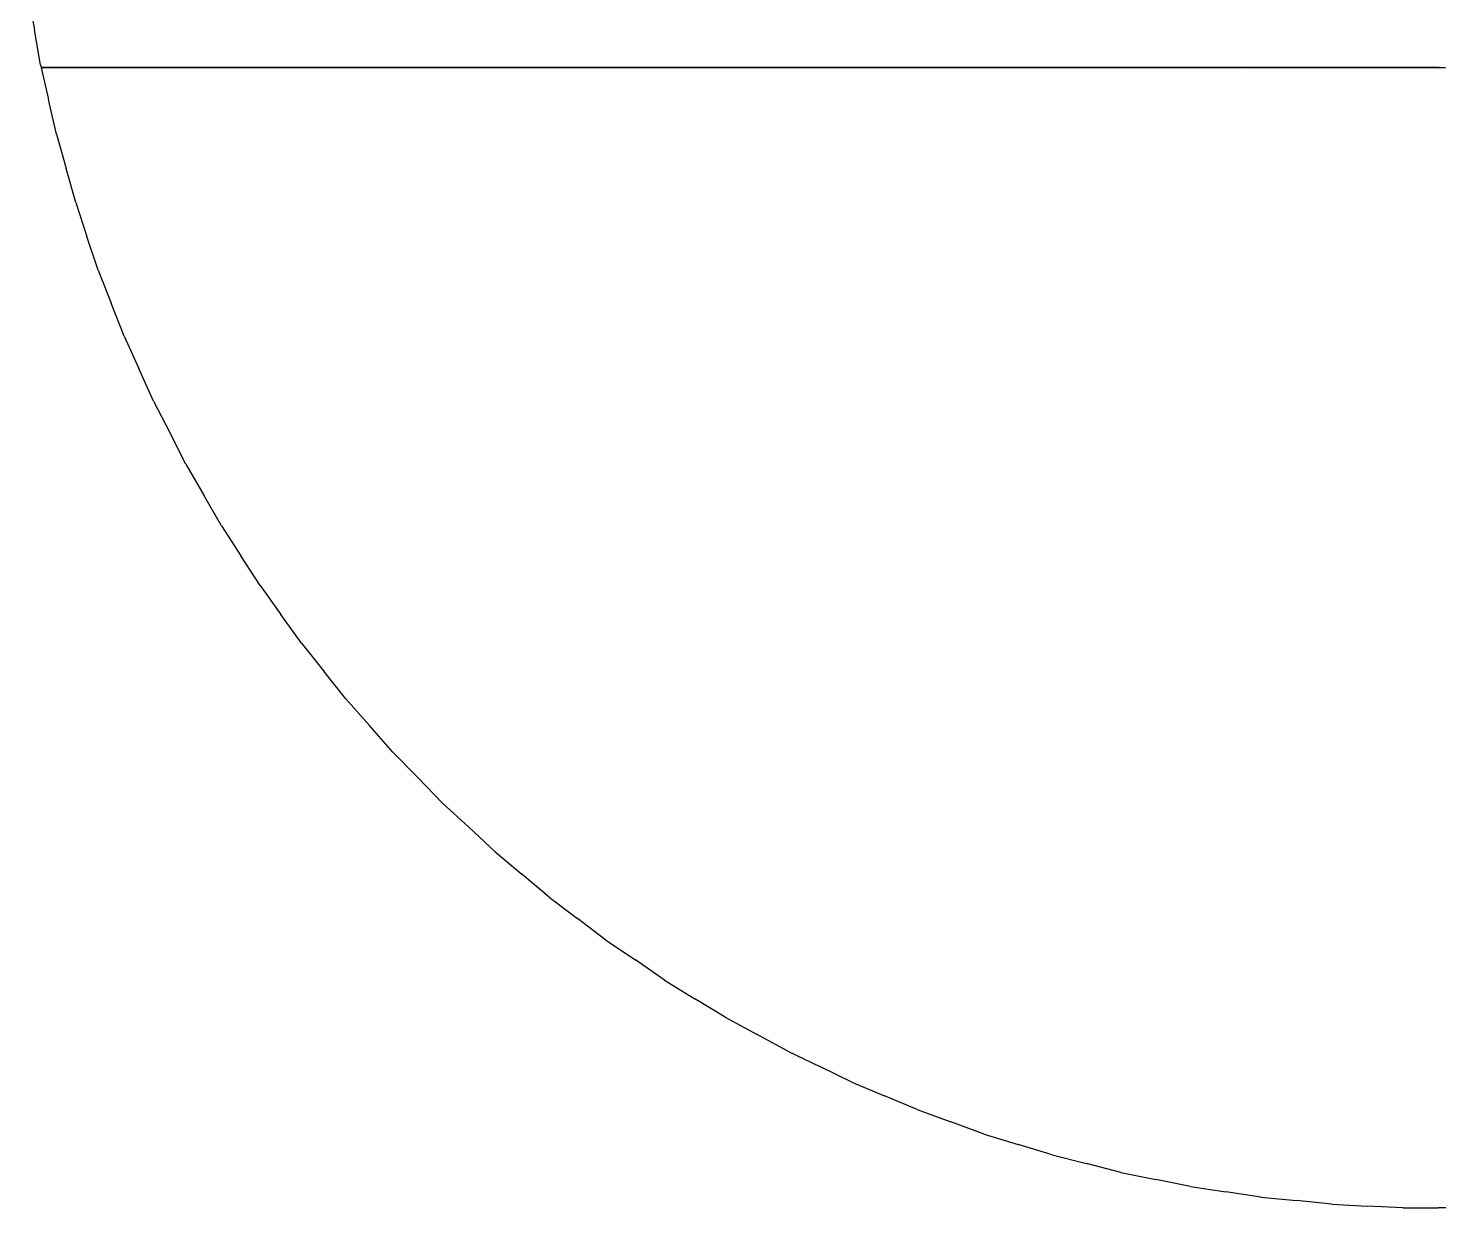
# Model space of a CAD drawing. Header units: metres. Extents: x 64 to 540, y -564 to -64.
# Drawn here: x 102.7 to 160.5, y -218.9 to -170.5 of the extents above; entities that cross this region are included whole.
import ezdxf

# ---------------------------------------------------------------- set-up
doc = ezdxf.new("R2010")
doc.units = ezdxf.units.M

msp = doc.modelspace()

# ---------------------------------------------------------------- linework, layer by layer
for p, q in [((102.672, -169.153), (102.927, -170.588)), ((103.179, -172.022), (102.927, -170.588)), ((103.179, -172.022), (103.504, -173.442)), ((103.216, -172.127), (103.202, -172.127)), ((103.202, -172.127), (103.216, -172.127)), ((103.244, -172.127), (103.216, -172.127)), ((103.216, -172.127), (103.229, -172.127)), ((103.229, -172.127), (103.244, -172.127)), ((103.265, -172.127), (103.244, -172.127)), ((103.244, -172.127), (103.274, -172.127)), ((103.298, -172.127), (103.265, -172.127)), ((103.274, -172.127), (103.308, -172.127)), ((103.33, -172.127), (103.298, -172.127)), ((103.308, -172.127), (103.334, -172.127)), ((103.334, -172.127), (103.33, -172.127)), ((103.374, -172.127), (103.334, -172.127)), ((103.334, -172.127), (103.388, -172.127)), ((103.418, -172.127), (103.374, -172.127)), ((103.388, -172.127), (103.434, -172.127)), ((103.471, -172.127), (103.418, -172.127)), ((103.434, -172.127), (103.589, -172.127)), ((103.526, -172.127), (103.471, -172.127)), ((103.533, -172.127), (103.526, -172.127)), ((103.589, -172.127), (103.533, -172.127)), ((103.589, -172.127), (104.638, -172.127)), ((103.608, -172.127), (103.589, -172.127)), ((103.666, -172.127), (103.608, -172.127)), ((103.732, -172.127), (103.666, -172.127)), ((103.743, -172.127), (103.732, -172.127)), ((103.809, -172.127), (103.743, -172.127)), ((103.821, -172.127), (103.809, -172.127)), ((103.894, -172.127), (103.821, -172.127)), ((103.909, -172.127), (103.894, -172.127)), ((103.981, -172.127), (103.909, -172.127)), ((103.997, -172.127), (103.981, -172.127)), ((104.016, -172.127), (103.997, -172.127)), ((104.096, -172.127), (104.016, -172.127)), ((104.116, -172.127), (104.096, -172.127)), ((104.195, -172.127), (104.116, -172.127)), ((104.28, -172.127), (104.195, -172.127)), ((104.305, -172.127), (104.28, -172.127)), ((104.388, -172.127), (104.305, -172.127)), ((104.414, -172.127), (104.388, -172.127)), ((104.503, -172.127), (104.414, -172.127)), ((104.534, -172.127), (104.503, -172.127)), ((104.621, -172.127), (104.534, -172.127)), ((104.654, -172.127), (104.621, -172.127)), ((104.638, -172.127), (105.38, -172.127)), ((104.746, -172.127), (104.654, -172.127)), ((104.784, -172.127), (104.746, -172.127)), ((104.874, -172.127), (104.784, -172.127)), ((104.914, -172.127), (104.874, -172.127)), ((105.008, -172.127), (104.914, -172.127)), ((105.054, -172.127), (105.008, -172.127)), ((105.145, -172.127), (105.054, -172.127)), ((105.194, -172.127), (105.145, -172.127)), ((105.289, -172.127), (105.194, -172.127)), ((105.344, -172.127), (105.289, -172.127)), ((105.435, -172.127), (105.344, -172.127)), ((105.38, -172.127), (105.847, -172.127)), ((105.494, -172.127), (105.435, -172.127)), ((105.587, -172.127), (105.494, -172.127)), ((105.654, -172.127), (105.587, -172.127)), ((105.743, -172.127), (105.654, -172.127)), ((105.813, -172.127), (105.743, -172.127)), ((105.904, -172.127), (105.813, -172.127)), ((105.847, -172.127), (106.143, -172.127)), ((105.982, -172.127), (105.904, -172.127)), ((106.069, -172.127), (105.982, -172.127)), ((106.143, -172.127), (106.069, -172.127)), ((106.143, -172.127), (107.019, -172.127)), ((106.243, -172.127), (106.143, -172.127)), ((106.329, -172.127), (106.243, -172.127)), ((106.425, -172.127), (106.329, -172.127)), ((106.507, -172.127), (106.425, -172.127)), ((106.588, -172.127), (106.507, -172.127)), ((106.694, -172.127), (106.588, -172.127)), ((106.77, -172.127), (106.694, -172.127)), ((106.881, -172.127), (106.77, -172.127)), ((106.954, -172.127), (106.881, -172.127)), ((107.076, -172.127), (106.954, -172.127)), ((107.019, -172.127), (107.451, -172.127)), ((107.144, -172.127), (107.076, -172.127)), ((107.271, -172.127), (107.144, -172.127)), ((107.336, -172.127), (107.271, -172.127)), ((107.475, -172.127), (107.336, -172.127)), ((107.451, -172.127), (108.191, -172.127)), ((107.534, -172.127), (107.475, -172.127)), ((107.679, -172.127), (107.534, -172.127)), ((107.733, -172.127), (107.679, -172.127)), ((107.891, -172.127), (107.733, -172.127)), ((107.938, -172.127), (107.891, -172.127)), ((108.102, -172.127), (107.938, -172.127)), ((108.144, -172.127), (108.102, -172.127)), ((108.322, -172.127), (108.144, -172.127)), ((108.191, -172.127), (108.73, -172.127)), ((108.356, -172.127), (108.322, -172.127)), ((108.541, -172.127), (108.356, -172.127)), ((108.749, -172.127), (108.541, -172.127)), ((108.73, -172.127), (109.363, -172.127)), ((108.768, -172.127), (108.749, -172.127)), ((108.984, -172.127), (108.768, -172.127)), ((108.995, -172.127), (108.984, -172.127)), ((109.005, -172.127), (108.995, -172.127)), ((109.229, -172.127), (109.005, -172.127)), ((109.285, -172.127), (109.229, -172.127)), ((109.455, -172.127), (109.285, -172.127)), ((109.363, -172.127), (110.044, -172.127)), ((109.687, -172.127), (109.455, -172.127)), ((109.703, -172.127), (109.687, -172.127)), ((109.917, -172.127), (109.703, -172.127)), ((109.943, -172.127), (109.917, -172.127)), ((110.154, -172.127), (109.943, -172.127)), ((110.044, -172.127), (110.534, -172.127)), ((110.19, -172.127), (110.154, -172.127)), ((110.389, -172.127), (110.19, -172.127)), ((110.437, -172.127), (110.389, -172.127)), ((110.631, -172.127), (110.437, -172.127)), ((110.534, -172.127), (111.341, -172.127)), ((110.69, -172.127), (110.631, -172.127)), ((110.872, -172.127), (110.69, -172.127)), ((110.943, -172.127), (110.872, -172.127)), ((111.118, -172.127), (110.943, -172.127)), ((111.201, -172.127), (111.118, -172.127)), ((111.364, -172.127), (111.201, -172.127)), ((111.341, -172.127), (111.706, -172.127)), ((111.46, -172.127), (111.364, -172.127)), ((111.614, -172.127), (111.46, -172.127)), ((111.723, -172.127), (111.614, -172.127)), ((111.706, -172.127), (112.662, -172.127)), ((111.865, -172.127), (111.723, -172.127)), ((111.987, -172.127), (111.865, -172.127)), ((112.119, -172.127), (111.987, -172.127)), ((112.255, -172.127), (112.119, -172.127)), ((112.374, -172.127), (112.255, -172.127)), ((112.524, -172.127), (112.374, -172.127)), ((112.631, -172.127), (112.524, -172.127)), ((112.797, -172.127), (112.631, -172.127)), ((112.662, -172.127), (112.878, -172.127)), ((112.89, -172.127), (112.797, -172.127)), ((112.878, -172.127), (113.98, -172.127)), ((113.07, -172.127), (112.89, -172.127)), ((113.15, -172.127), (113.07, -172.127)), ((113.346, -172.127), (113.15, -172.127)), ((113.412, -172.127), (113.346, -172.127)), ((113.623, -172.127), (113.412, -172.127)), ((113.675, -172.127), (113.623, -172.127)), ((113.904, -172.127), (113.675, -172.127)), ((113.941, -172.127), (113.904, -172.127)), ((114.185, -172.127), (113.941, -172.127)), ((113.98, -172.127), (114.05, -172.127)), ((114.05, -172.127), (114.569, -172.127)), ((114.206, -172.127), (114.185, -172.127)), ((114.468, -172.127), (114.206, -172.127)), ((114.569, -172.127), (114.468, -172.127)), ((114.569, -172.127), (115.166, -172.127)), ((114.744, -172.127), (114.569, -172.127)), ((114.755, -172.127), (114.744, -172.127)), ((115.018, -172.127), (114.755, -172.127)), ((115.045, -172.127), (115.018, -172.127)), ((115.291, -172.127), (115.045, -172.127)), ((115.166, -172.127), (115.238, -172.127)), ((115.238, -172.127), (116.229, -172.127)), ((115.335, -172.127), (115.291, -172.127)), ((115.387, -172.127), (115.335, -172.127)), ((115.628, -172.127), (115.387, -172.127)), ((115.699, -172.127), (115.628, -172.127)), ((115.921, -172.127), (115.699, -172.127)), ((116.117, -172.127), (115.921, -172.127)), ((116.215, -172.127), (116.117, -172.127)), ((116.394, -172.127), (116.215, -172.127)), ((116.229, -172.127), (116.44, -172.127)), ((116.51, -172.127), (116.394, -172.127)), ((116.44, -172.127), (117.295, -172.127)), ((116.646, -172.127), (116.51, -172.127)), ((116.806, -172.127), (116.646, -172.127)), ((116.962, -172.127), (116.806, -172.127)), ((117.102, -172.127), (116.962, -172.127)), ((117.226, -172.127), (117.102, -172.127)), ((117.4, -172.127), (117.226, -172.127)), ((117.295, -172.127), (117.642, -172.127)), ((117.505, -172.127), (117.4, -172.127)), ((117.697, -172.127), (117.505, -172.127)), ((117.642, -172.127), (118.149, -172.127)), ((118.07, -172.127), (117.697, -172.127)), ((118.165, -172.127), (118.07, -172.127)), ((118.149, -172.127), (118.844, -172.127)), ((118.594, -172.127), (118.165, -172.127)), ((118.632, -172.127), (118.594, -172.127)), ((118.903, -172.127), (118.632, -172.127)), ((118.844, -172.127), (119.549, -172.127)), ((118.976, -172.127), (118.903, -172.127)), ((122.575, -172.127), (118.976, -172.127)), ((119.549, -172.127), (120.046, -172.127)), ((120.046, -172.127), (121.01, -172.127)), ((121.01, -172.127), (121.248, -172.127)), ((121.248, -172.127), (122.424, -172.127)), ((122.424, -172.127), (122.45, -172.127)), ((122.45, -172.127), (122.483, -172.127)), ((122.483, -172.127), (123.628, -172.127)), ((122.777, -172.127), (122.575, -172.127)), ((125.186, -172.127), (122.777, -172.127)), ((123.628, -172.127), (124.227, -172.127)), ((124.227, -172.127), (124.823, -172.127)), ((124.823, -172.127), (124.829, -172.127)), ((124.829, -172.127), (124.858, -172.127)), ((124.858, -172.127), (124.884, -172.127)), ((124.884, -172.127), (124.891, -172.127)), ((124.891, -172.127), (124.922, -172.127)), ((124.922, -172.127), (124.933, -172.127)), ((124.933, -172.127), (124.965, -172.127)), ((124.965, -172.127), (124.99, -172.127)), ((124.99, -172.127), (125.035, -172.127)), ((125.035, -172.127), (125.048, -172.127)), ((125.048, -172.127), (125.094, -172.127)), ((125.094, -172.127), (125.157, -172.127)), ((125.157, -172.127), (125.17, -172.127)), ((125.17, -172.127), (125.235, -172.127)), ((126.634, -172.127), (125.186, -172.127)), ((125.235, -172.127), (125.328, -172.127)), ((125.328, -172.127), (125.339, -172.127)), ((125.339, -172.127), (125.423, -172.127)), ((125.423, -172.127), (125.432, -172.127)), ((125.432, -172.127), (125.535, -172.127)), ((125.535, -172.127), (125.652, -172.135)), ((125.652, -172.135), (125.68, -172.127)), ((125.68, -172.127), (125.771, -172.127)), ((125.771, -172.127), (125.775, -172.127)), ((125.775, -172.127), (125.89, -172.127)), ((125.89, -172.127), (125.9, -172.127)), ((125.9, -172.127), (125.911, -172.127)), ((125.911, -172.127), (126.041, -172.127)), ((126.041, -172.127), (126.06, -172.127)), ((126.06, -172.127), (126.182, -172.127)), ((126.182, -172.127), (126.211, -172.127)), ((126.211, -172.127), (126.338, -172.127)), ((126.338, -172.127), (126.378, -172.127)), ((126.378, -172.127), (126.495, -172.127)), ((126.495, -172.127), (126.548, -172.127)), ((126.548, -172.127), (126.666, -172.127)), ((128.351, -172.127), (126.634, -172.127)), ((126.666, -172.127), (126.732, -172.127)), ((126.732, -172.127), (126.838, -172.127)), ((126.838, -172.127), (126.922, -172.127)), ((126.922, -172.127), (127.025, -172.127)), ((127.025, -172.127), (127.123, -172.127)), ((127.123, -172.127), (127.211, -172.127)), ((127.211, -172.127), (127.333, -172.127)), ((127.333, -172.127), (127.412, -172.127)), ((127.412, -172.127), (127.551, -172.127)), ((127.551, -172.127), (127.614, -172.127)), ((127.614, -172.127), (127.78, -172.127)), ((127.78, -172.127), (127.829, -172.127)), ((127.829, -172.127), (128.015, -172.127)), ((128.015, -172.127), (128.044, -172.127)), ((128.044, -172.127), (128.264, -172.127)), ((128.264, -172.127), (128.351, -172.127)), ((128.351, -172.127), (128.504, -172.127)), ((128.773, -172.127), (128.351, -172.127)), ((128.504, -172.127), (128.521, -172.127)), ((128.521, -172.127), (128.75, -172.127)), ((128.75, -172.127), (128.794, -172.127)), ((129.947, -172.127), (128.773, -172.127)), ((128.794, -172.127), (128.996, -172.127)), ((128.996, -172.127), (129.074, -172.127)), ((129.074, -172.127), (129.255, -172.127)), ((129.255, -172.127), (129.364, -172.127)), ((129.364, -172.127), (129.514, -172.127)), ((129.514, -172.127), (129.64, -172.127)), ((129.64, -172.127), (129.785, -172.127)), ((129.785, -172.127), (129.883, -172.127)), ((129.883, -172.127), (130.056, -172.127)), ((132.071, -172.127), (129.947, -172.127)), ((130.056, -172.127), (130.291, -172.127)), ((130.291, -172.127), (130.339, -172.127)), ((130.339, -172.127), (130.613, -172.127)), ((130.613, -172.127), (130.621, -172.127)), ((130.621, -172.127), (130.678, -172.127)), ((130.678, -172.127), (130.915, -172.127)), ((130.915, -172.127), (130.955, -172.127)), ((130.955, -172.127), (131.209, -172.127)), ((131.209, -172.127), (131.297, -172.127)), ((131.297, -172.127), (131.513, -172.127)), ((131.513, -172.127), (131.655, -172.127)), ((131.655, -172.127), (131.817, -172.127)), ((131.817, -172.127), (132.018, -172.127)), ((132.018, -172.127), (132.131, -172.127)), ((132.734, -172.127), (132.071, -172.127)), ((132.131, -172.127), (132.391, -172.127)), ((132.391, -172.127), (132.445, -172.127)), ((132.445, -172.127), (132.734, -172.127)), ((132.734, -172.127), (132.769, -172.127)), ((133.219, -172.127), (132.734, -172.127)), ((132.769, -172.127), (133.099, -172.127)), ((133.099, -172.127), (133.331, -172.127)), ((135.52, -172.127), (133.219, -172.127)), ((133.331, -172.127), (133.437, -172.127)), ((133.437, -172.127), (133.618, -172.127)), ((133.618, -172.127), (133.775, -172.127)), ((133.775, -172.127), (133.905, -172.127)), ((133.905, -172.127), (134.121, -172.127)), ((134.121, -172.127), (134.197, -172.127)), ((134.197, -172.127), (134.468, -172.127)), ((134.468, -172.127), (134.552, -172.127)), ((134.552, -172.127), (134.821, -172.127)), ((134.821, -172.127), (134.895, -172.127)), ((134.895, -172.127), (135.174, -172.127)), ((135.174, -172.127), (135.344, -172.127)), ((135.344, -172.127), (135.534, -172.127)), ((135.638, -172.127), (135.52, -172.127)), ((135.534, -172.127), (135.808, -172.127)), ((136.189, -172.127), (135.638, -172.127)), ((135.808, -172.127), (135.893, -172.127)), ((135.893, -172.127), (136.189, -172.127)), ((136.189, -172.127), (136.26, -172.127)), ((136.42, -172.127), (136.189, -172.127)), ((136.26, -172.127), (136.283, -172.127)), ((136.283, -172.127), (136.634, -172.127)), ((136.763, -172.127), (136.42, -172.127)), ((136.634, -172.127), (136.849, -172.127)), ((136.774, -172.127), (136.763, -172.127)), ((138.995, -172.127), (136.774, -172.127)), ((136.849, -172.127), (137.013, -172.127)), ((137.013, -172.127), (137.152, -172.127)), ((137.152, -172.127), (137.392, -172.127)), ((137.392, -172.127), (137.647, -172.127)), ((137.647, -172.127), (137.775, -172.127)), ((137.775, -172.127), (137.825, -172.127)), ((137.825, -172.127), (138.157, -172.127)), ((138.157, -172.127), (138.352, -172.127)), ((138.352, -172.127), (138.544, -172.127)), ((138.544, -172.127), (138.648, -172.127)), ((138.648, -172.127), (138.93, -172.127)), ((138.93, -172.127), (138.995, -172.127)), ((138.995, -172.127), (139.327, -172.127)), ((139.068, -172.127), (138.995, -172.127)), ((139.516, -172.127), (139.068, -172.127)), ((139.327, -172.127), (139.485, -172.127)), ((139.485, -172.127), (139.726, -172.127)), ((139.604, -172.127), (139.516, -172.127)), ((141.33, -172.127), (139.604, -172.127)), ((139.726, -172.127), (139.844, -172.127)), ((139.844, -172.127), (140.099, -172.127)), ((140.099, -172.127), (140.13, -172.127)), ((140.13, -172.127), (140.223, -172.127)), ((140.223, -172.127), (140.409, -172.127)), ((140.409, -172.127), (140.471, -172.127)), ((140.471, -172.127), (140.597, -172.127)), ((140.597, -172.127), (140.844, -172.127)), ((140.844, -172.127), (141.16, -172.127)), ((141.16, -172.127), (141.217, -172.127)), ((141.217, -172.127), (141.33, -172.127)), ((141.33, -172.127), (141.621, -172.127)), ((142.724, -172.127), (141.33, -172.127)), ((141.621, -172.127), (141.772, -172.127)), ((141.772, -172.127), (141.988, -172.127)), ((141.988, -172.127), (142.345, -172.127)), ((142.345, -172.127), (142.755, -172.127)), ((142.869, -172.127), (142.724, -172.127)), ((142.755, -172.127), (142.912, -172.127)), ((143.157, -172.127), (142.869, -172.127)), ((142.912, -172.127), (143.299, -172.127)), ((143.312, -172.127), (143.157, -172.127)), ((143.299, -172.127), (143.474, -172.127)), ((143.474, -172.127), (143.312, -172.127)), ((143.474, -172.127), (143.556, -172.127)), ((143.755, -172.127), (143.474, -172.127)), ((143.556, -172.127), (144.045, -172.127)), ((143.926, -172.127), (143.755, -172.127)), ((145.024, -172.127), (143.926, -172.127)), ((144.045, -172.127), (144.406, -172.127)), ((144.406, -172.127), (144.612, -172.127)), ((144.612, -172.127), (145.024, -172.127)), ((145.024, -172.127), (145.19, -172.127)), ((145.21, -172.127), (145.024, -172.127)), ((145.19, -172.127), (145.299, -172.127)), ((145.437, -172.127), (145.21, -172.127)), ((145.299, -172.127), (145.802, -172.127)), ((145.631, -172.127), (145.437, -172.127)), ((146.524, -172.127), (145.631, -172.127)), ((145.802, -172.127), (146.356, -172.127)), ((146.356, -172.127), (146.413, -172.127)), ((146.413, -172.127), (146.492, -172.127)), ((146.492, -172.127), (147.024, -172.127)), ((146.726, -172.127), (146.524, -172.127)), ((146.912, -172.127), (146.726, -172.127)), ((147.121, -172.127), (146.912, -172.127)), ((147.024, -172.127), (147.44, -172.127)), ((147.856, -172.127), (147.121, -172.127)), ((147.44, -172.127), (147.635, -172.127)), ((147.635, -172.127), (147.856, -172.127)), ((147.856, -172.127), (148.284, -172.127)), ((148.069, -172.127), (147.856, -172.127)), ((148.223, -172.127), (148.069, -172.127)), ((148.441, -172.127), (148.223, -172.127)), ((148.284, -172.127), (148.863, -172.127)), ((149.052, -172.127), (148.441, -172.127)), ((148.863, -172.127), (148.954, -172.127)), ((148.954, -172.127), (149.022, -172.127)), ((149.022, -172.127), (149.625, -172.127)), ((149.272, -172.127), (149.052, -172.127)), ((149.4, -172.127), (149.272, -172.127)), ((149.625, -172.127), (149.4, -172.127)), ((149.625, -172.127), (149.916, -172.127)), ((150.137, -172.127), (149.625, -172.127)), ((149.916, -172.127), (150.137, -172.127)), ((150.137, -172.127), (150.309, -172.127)), ((150.593, -172.127), (150.137, -172.127)), ((150.309, -172.127), (150.635, -172.127)), ((150.811, -172.127), (150.593, -172.127)), ((150.635, -172.127), (151.038, -172.127)), ((150.908, -172.127), (150.811, -172.127)), ((151.13, -172.127), (150.908, -172.127)), ((151.038, -172.127), (151.13, -172.127)), ((151.13, -172.127), (151.46, -172.127)), ((151.519, -172.127), (151.13, -172.127)), ((151.46, -172.127), (151.608, -172.127)), ((151.74, -172.127), (151.519, -172.127)), ((151.608, -172.127), (151.815, -172.127)), ((151.815, -172.127), (151.74, -172.127)), ((151.815, -172.127), (152.437, -172.127)), ((152.047, -172.127), (151.815, -172.127)), ((152.381, -172.127), (152.047, -172.127)), ((152.604, -172.127), (152.381, -172.127)), ((152.437, -172.127), (152.45, -172.136)), ((152.45, -172.136), (152.464, -172.127)), ((152.464, -172.127), (152.901, -172.127)), ((152.675, -172.127), (152.604, -172.127)), ((152.901, -172.127), (152.675, -172.127)), ((152.901, -172.127), (153.139, -172.127)), ((153.19, -172.127), (152.901, -172.127)), ((153.139, -172.127), (153.601, -172.127)), ((153.413, -172.127), (153.19, -172.127)), ((153.475, -172.127), (153.413, -172.127)), ((153.701, -172.127), (153.475, -172.127)), ((153.601, -172.127), (153.764, -172.127)), ((153.953, -172.127), (153.701, -172.127)), ((153.764, -172.127), (154.04, -172.127)), ((154.176, -172.127), (153.953, -172.127)), ((154.04, -172.127), (154.457, -172.127)), ((154.231, -172.127), (154.176, -172.127)), ((154.457, -172.127), (154.231, -172.127)), ((154.457, -172.127), (154.865, -172.127)), ((154.677, -172.127), (154.457, -172.127)), ((154.901, -172.127), (154.677, -172.127)), ((154.865, -172.127), (155.203, -172.127)), ((154.949, -172.127), (154.901, -172.127)), ((155.175, -172.127), (154.949, -172.127)), ((155.369, -172.127), (155.175, -172.127)), ((155.203, -172.127), (155.41, -172.127)), ((155.593, -172.127), (155.369, -172.127)), ((155.41, -172.127), (155.861, -172.127)), ((155.635, -172.127), (155.593, -172.127)), ((155.861, -172.127), (155.635, -172.127)), ((155.861, -172.127), (155.891, -172.127)), ((156.034, -172.127), (155.861, -172.127)), ((155.891, -172.127), (156.003, -172.127)), ((156.003, -172.127), (156.452, -172.127)), ((156.258, -172.127), (156.034, -172.127)), ((156.295, -172.127), (156.258, -172.127)), ((156.521, -172.127), (156.295, -172.127)), ((156.452, -172.127), (156.555, -172.127)), ((156.676, -172.127), (156.521, -172.127)), ((156.555, -172.127), (156.934, -172.127)), ((156.9, -172.127), (156.676, -172.127)), ((156.934, -172.127), (156.9, -172.127)), ((156.934, -172.127), (157.159, -172.127)), ((157.159, -172.127), (156.934, -172.127)), ((157.159, -172.127), (157.478, -172.127)), ((157.386, -172.127), (157.159, -172.127)), ((157.418, -172.127), (157.386, -172.127)), ((157.646, -172.127), (157.418, -172.127)), ((157.478, -172.127), (157.762, -172.127)), ((157.779, -172.127), (157.646, -172.127)), ((157.762, -172.127), (158.198, -172.127)), ((157.909, -172.127), (157.779, -172.127)), ((158.132, -172.127), (157.909, -172.127)), ((158.161, -172.127), (158.132, -172.127)), ((158.386, -172.127), (158.161, -172.127)), ((158.198, -172.127), (158.386, -172.127)), ((158.386, -172.127), (158.526, -172.127)), ((158.611, -172.127), (158.386, -172.127)), ((158.526, -172.127), (158.987, -172.127)), ((158.639, -172.127), (158.611, -172.127)), ((158.865, -172.127), (158.639, -172.127)), ((158.982, -172.127), (158.865, -172.127)), ((159.207, -172.127), (158.982, -172.127)), ((158.987, -172.127), (159.062, -172.127)), ((159.062, -172.127), (159.57, -172.127)), ((159.233, -172.127), (159.207, -172.127)), ((159.459, -172.127), (159.233, -172.127)), ((159.57, -172.127), (159.459, -172.127)), ((159.57, -172.127), (159.604, -172.127)), ((159.681, -172.127), (159.57, -172.127)), ((159.604, -172.127), (160.154, -172.127)), ((159.905, -172.127), (159.681, -172.127)), ((159.93, -172.127), (159.905, -172.127)), ((160.154, -172.127), (159.93, -172.127)), ((160.154, -172.127), (160.175, -172.127)), ((160.263, -172.127), (160.154, -172.127)), ((160.175, -172.127), (160.737, -172.127)), ((160.487, -172.127), (160.263, -172.127)), ((103.828, -174.862), (103.504, -173.442)), ((103.828, -174.862), (104.222, -176.264)), ((104.617, -177.666), (104.222, -176.264)), ((104.617, -177.666), (105.081, -179.047)), ((105.545, -180.428), (105.081, -179.047)), ((105.545, -180.428), (106.077, -181.784)), ((106.609, -183.14), (106.077, -181.784)), ((106.609, -183.14), (107.208, -184.467)), ((107.807, -185.795), (107.208, -184.467)), ((107.807, -185.795), (108.471, -187.091)), ((109.136, -188.387), (108.471, -187.091)), ((109.136, -188.387), (109.864, -189.649)), ((110.592, -190.91), (109.864, -189.649)), ((110.592, -190.91), (111.383, -192.134)), ((112.173, -193.357), (111.383, -192.134)), ((112.173, -193.357), (113.023, -194.54)), ((113.874, -195.722), (113.023, -194.54)), ((113.874, -195.722), (114.782, -196.861)), ((115.69, -198), (114.782, -196.861)), ((115.69, -198), (116.653, -199.093)), ((117.617, -200.184), (116.653, -199.093)), ((117.617, -200.184), (118.634, -201.227)), ((119.651, -202.27), (118.634, -201.227)), ((119.651, -202.27), (120.727, -203.252)), ((121.787, -204.251), (120.727, -203.252)), ((121.787, -204.251), (122.903, -205.187)), ((124.018, -206.125), (122.903, -205.187)), ((124.018, -206.125), (125.18, -207.003)), ((126.34, -207.884), (125.18, -207.003)), ((126.34, -207.884), (127.55, -208.693)), ((128.748, -209.524), (127.55, -208.693)), ((128.748, -209.524), (129.99, -210.283)), ((131.233, -211.044), (129.99, -210.283)), ((131.233, -211.044), (132.512, -211.739)), ((133.792, -212.436), (132.512, -211.739)), ((133.792, -212.436), (135.104, -213.068)), ((136.416, -213.7), (135.104, -213.068)), ((136.416, -213.7), (137.758, -214.267)), ((139.101, -214.831), (137.758, -214.267)), ((139.101, -214.831), (140.469, -215.329)), ((141.838, -215.829), (140.469, -215.329)), ((141.838, -215.829), (143.23, -216.257)), ((144.622, -216.686), (143.23, -216.257)), ((144.622, -216.686), (146.036, -217.034)), ((147.445, -217.405), (146.036, -217.034)), ((147.445, -217.405), (148.873, -217.694)), ((150.3, -217.982), (148.873, -217.694)), ((150.3, -217.982), (151.741, -218.199)), ((153.181, -218.417), (151.741, -218.199)), ((153.181, -218.417), (154.631, -218.55)), ((156.079, -218.707), (154.631, -218.55)), ((156.079, -218.707), (157.534, -218.779)), ((158.989, -218.852), (157.534, -218.779)), ((158.989, -218.852), (160.446, -218.852)), ((161.902, -218.852), (160.446, -218.852))]:
    msp.add_line(p, q)

doc.saveas('drawing.dxf')
